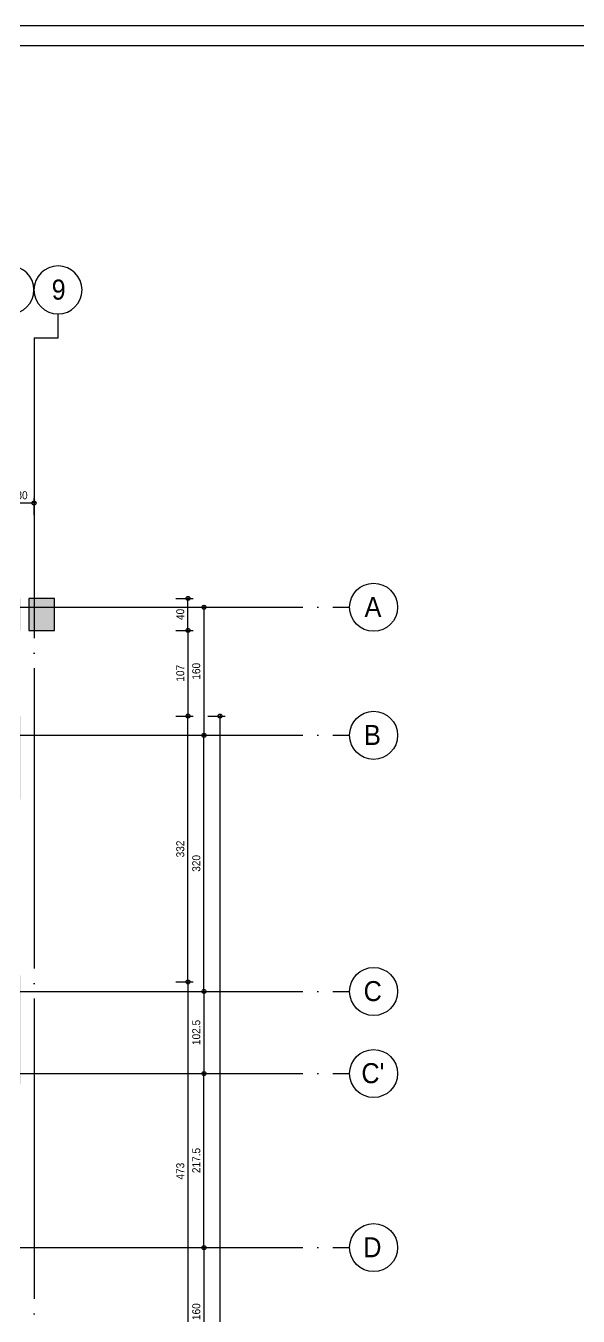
# Model space of a CAD drawing. Extents: x 460786 to 545292, y 30998 to 41694.
# Drawn here: x 468129 to 468819, y 40082 to 41694 of the extents above; entities that cross this region are included whole.
import ezdxf
from ezdxf.enums import TextEntityAlignment as Align

# ---------------------------------------------------------------- set-up
doc = ezdxf.new("R2010")
doc.units = 0
doc.header["$LTSCALE"] = 50
doc.header["$MEASUREMENT"] = 0
doc.header["$PDMODE"] = 35
doc.linetypes.add('DASHDOT', pattern=[5.5, 5, -0.25, 0, -0.25])
doc.layers.get('0').update_dxf_attribs({"linetype": 'CONTINUOUS'})
doc.layers.get('Defpoints').update_dxf_attribs({"linetype": 'CONTINUOUS'})
for name, color, linetype in [('A-Aks Balonu', 2, 'CONTINUOUS'), ('A-Aks Dikey', 12, 'DASHDOT'), ('A-Aks Yatay', 12, 'DASHDOT'), ('A-Betonarme', 6, 'CONTINUOUS'), ('A-Lejant', 23, 'CONTINUOUS'), ('A-Olcu DIS Dikey', 8, 'CONTINUOUS'), ('A-Olcu DIS Yatay', 8, 'CONTINUOUS'), ('A-Tarama 1', 9, 'CONTINUOUS')]:
    doc.layers.add(name, color=color, linetype=linetype)
doc.styles.get("Standard").update_dxf_attribs({"font": 'arial.ttf', "width": 0.9})
doc.dimstyles.new('EXIT', dxfattribs={"dimscale": 50, "dimtxt": 0.23, "dimasz": 0.03, "dimexe": 0.125, "dimexo": 0.5, "dimgap": 0.09, "dimtad": 1, "dimzin": 1, "dimdsep": 46, "dimtxsty": 'Standard', "dimblk": 'TICK', "dimcen": 0.2, "dimadec": 0, "dimazin": 0, "dimtfac": 1, "dimtix": 1, "dimtofl": 0, "dimtmove": 2, "dimatfit": 3, "dimldrblk": 'TICK', "dimfxl": 1, "dimtolj": 1, "dimtzin": 1, "dimarcsym": 0})

# ---------------------------------------------------------------- blocks, each defined once
blk = doc.blocks.new('aks')
blk.add_circle((-0.8, 38.6), 60)
at = {"width": 0.9}
blk.add_attdef('AKSNO', text='', height=50, dxfattribs=at).set_placement((-0.8, 38.6), align=Align.MIDDLE_CENTER)
blk = doc.blocks.new('TICK', base_point=(53.7, 38.1))
blk.add_line((55.4, 38.1), (52, 38.1))
blk.add_circle((53.7, 38.1), 1.67)
blk = doc.blocks.new('*D129')
at = {"layer": 'A-Olcu DIS Yatay', "color": 0, "lineweight": -2, "transparency": 16777216}
for p, q in [((468109.7, 41082.7), (468109.7, 41103.9)), ((468111.2, 41097.7), (468138.2, 41097.7)), ((468139.7, 41082.7), (468139.7, 41103.9))]:
    blk.add_line(p, q, dxfattribs=at)
at = {"layer": 'Defpoints', "color": 0, "transparency": 16777216}
for p in [(468139.7, 41097.7), (468109.7, 41057.7), (468139.7, 41057.7)]:
    blk.add_point(p, dxfattribs=at)
at = {"layer": 'A-Olcu DIS Yatay', "color": 0, "lineweight": -2, "transparency": 16777216, "xscale": 1.5, "yscale": 1.5, "zscale": 1.5, "rotation": 180}
blk.add_blockref('TICK', (468109.7, 41097.7), dxfattribs=at)
at = {"layer": 'A-Olcu DIS Yatay', "color": 0, "lineweight": -2, "transparency": 16777216, "xscale": 1.5, "yscale": 1.5, "zscale": 1.5}
blk.add_blockref('TICK', (468139.7, 41097.7), dxfattribs=at)
at = {"layer": 'A-Olcu DIS Yatay', "color": 0, "transparency": 16777216, "insert": (468124.7, 41107.3), "char_height": 10, "attachment_point": 5}
blk.add_mtext('\\A1;30', dxfattribs=at)
blk = doc.blocks.new('*D195')
at = {"layer": 'A-Olcu DIS Dikey', "color": 0, "lineweight": -2, "transparency": 16777216}
for p, q in [((468337, 40167.5), (468358.3, 40167.5)), ((468352, 40166), (468352, 40009)), ((468337, 40007.5), (468358.3, 40007.5))]:
    blk.add_line(p, q, dxfattribs=at)
at = {"layer": 'Defpoints', "color": 0, "transparency": 16777216}
for p in [(468312, 40167.5), (468312, 40007.5), (468352, 40007.5)]:
    blk.add_point(p, dxfattribs=at)
at = {"layer": 'A-Olcu DIS Dikey', "color": 0, "lineweight": -2, "transparency": 16777216, "xscale": 1.5, "yscale": 1.5, "zscale": 1.5}
for p, rotation in [((468352, 40167.5), 90), ((468352, 40007.5), 270)]:
    blk.add_blockref('TICK', p, dxfattribs=dict(at, rotation=rotation))
at = {"layer": 'A-Olcu DIS Dikey', "color": 0, "transparency": 16777216, "insert": (468342.4, 40087.5), "char_height": 10, "attachment_point": 5, "rotation": 90}
blk.add_mtext('\\A1;160', dxfattribs=at)
blk = doc.blocks.new('*D196')
at = {"layer": 'A-Olcu DIS Dikey', "color": 0, "lineweight": -2, "transparency": 16777216}
for p, q in [((468337, 40385), (468358.3, 40385)), ((468352, 40169), (468352, 40383.5)), ((468337, 40167.5), (468358.3, 40167.5))]:
    blk.add_line(p, q, dxfattribs=at)
at = {"layer": 'Defpoints', "color": 0, "transparency": 16777216}
for p in [(468312, 40385), (468352, 40385), (468312, 40167.5)]:
    blk.add_point(p, dxfattribs=at)
at = {"layer": 'A-Olcu DIS Dikey', "color": 0, "lineweight": -2, "transparency": 16777216, "xscale": 1.5, "yscale": 1.5, "zscale": 1.5}
for p, rotation in [((468352, 40385), 90), ((468352, 40167.5), 270)]:
    blk.add_blockref('TICK', p, dxfattribs=dict(at, rotation=rotation))
at = {"layer": 'A-Olcu DIS Dikey', "color": 0, "transparency": 16777216, "insert": (468342.4, 40276.3), "char_height": 10, "attachment_point": 5, "rotation": 90}
blk.add_mtext('\\A1;217.5', dxfattribs=at)
blk = doc.blocks.new('*D197')
at = {"layer": 'A-Olcu DIS Dikey', "color": 0, "lineweight": -2, "transparency": 16777216}
for p, q in [((468337, 40487.5), (468358.3, 40487.5)), ((468352, 40486), (468352, 40386.5)), ((468337, 40385), (468358.3, 40385))]:
    blk.add_line(p, q, dxfattribs=at)
at = {"layer": 'Defpoints', "color": 0, "transparency": 16777216}
for p in [(468312, 40487.5), (468312, 40385), (468352, 40385)]:
    blk.add_point(p, dxfattribs=at)
at = {"layer": 'A-Olcu DIS Dikey', "color": 0, "lineweight": -2, "transparency": 16777216, "xscale": 1.5, "yscale": 1.5, "zscale": 1.5}
for p, rotation in [((468352, 40487.5), 90), ((468352, 40385), 270)]:
    blk.add_blockref('TICK', p, dxfattribs=dict(at, rotation=rotation))
at = {"layer": 'A-Olcu DIS Dikey', "color": 0, "transparency": 16777216, "insert": (468342.4, 40436.3), "char_height": 10, "attachment_point": 5, "rotation": 90}
blk.add_mtext('\\A1;102.5', dxfattribs=at)
blk = doc.blocks.new('*D198')
at = {"layer": 'A-Olcu DIS Dikey', "color": 0, "lineweight": -2, "transparency": 16777216}
for p, q in [((468357, 40831.5), (468378.3, 40831.5)), ((468372, 38224), (468372, 40830)), ((468357, 38222.5), (468378.3, 38222.5))]:
    blk.add_line(p, q, dxfattribs=at)
at = {"layer": 'Defpoints', "color": 0, "transparency": 16777216}
for p in [(468332, 40831.5), (468372, 40831.5), (468332, 38222.5)]:
    blk.add_point(p, dxfattribs=at)
at = {"layer": 'A-Olcu DIS Dikey', "color": 0, "lineweight": -2, "transparency": 16777216, "xscale": 1.5, "yscale": 1.5, "zscale": 1.5}
for p, rotation in [((468372, 40831.5), 90), ((468372, 38222.5), 270)]:
    blk.add_blockref('TICK', p, dxfattribs=dict(at, rotation=rotation))
at = {"layer": 'A-Olcu DIS Dikey', "color": 0, "transparency": 16777216, "insert": (468362.4, 39527), "char_height": 10, "attachment_point": 5, "rotation": 90}
blk.add_mtext('\\A1;{\\fArial TUR|b0|i0|c162|p34;2610}', dxfattribs=at)
blk = doc.blocks.new('*D199')
at = {"layer": 'A-Olcu DIS Dikey', "color": 0, "lineweight": -2, "transparency": 16777216}
for p, q in [((468337, 40807.5), (468358.3, 40807.5)), ((468352, 40489), (468352, 40806)), ((468337, 40487.5), (468358.3, 40487.5))]:
    blk.add_line(p, q, dxfattribs=at)
at = {"layer": 'Defpoints', "color": 0, "transparency": 16777216}
for p in [(468312, 40807.5), (468352, 40807.5), (468312, 40487.5)]:
    blk.add_point(p, dxfattribs=at)
at = {"layer": 'A-Olcu DIS Dikey', "color": 0, "lineweight": -2, "transparency": 16777216, "xscale": 1.5, "yscale": 1.5, "zscale": 1.5}
for p, rotation in [((468352, 40807.5), 90), ((468352, 40487.5), 270)]:
    blk.add_blockref('TICK', p, dxfattribs=dict(at, rotation=rotation))
at = {"layer": 'A-Olcu DIS Dikey', "color": 0, "transparency": 16777216, "insert": (468342.4, 40647.5), "char_height": 10, "attachment_point": 5, "rotation": 90}
blk.add_mtext('\\A1;320', dxfattribs=at)
blk = doc.blocks.new('*D200')
at = {"layer": 'A-Olcu DIS Dikey', "color": 0, "lineweight": -2, "transparency": 16777216}
for p, q in [((468337, 40967.5), (468358.3, 40967.5)), ((468352, 40966), (468352, 40809)), ((468337, 40807.5), (468358.3, 40807.5))]:
    blk.add_line(p, q, dxfattribs=at)
at = {"layer": 'Defpoints', "color": 0, "transparency": 16777216}
for p in [(468312, 40967.5), (468312, 40807.5), (468352, 40807.5)]:
    blk.add_point(p, dxfattribs=at)
at = {"layer": 'A-Olcu DIS Dikey', "color": 0, "lineweight": -2, "transparency": 16777216, "xscale": 1.5, "yscale": 1.5, "zscale": 1.5}
for p, rotation in [((468352, 40967.5), 90), ((468352, 40807.5), 270)]:
    blk.add_blockref('TICK', p, dxfattribs=dict(at, rotation=rotation))
at = {"layer": 'A-Olcu DIS Dikey', "color": 0, "transparency": 16777216, "insert": (468342.4, 40887.5), "char_height": 10, "attachment_point": 5, "rotation": 90}
blk.add_mtext('\\A1;160', dxfattribs=at)
blk = doc.blocks.new('*D201')
at = {"layer": 'A-Olcu DIS Dikey', "color": 0, "lineweight": -2, "transparency": 16777216}
for p, q in [((468317, 40831.5), (468338.3, 40831.5)), ((468332, 40501), (468332, 40830)), ((468317, 40499.5), (468338.3, 40499.5))]:
    blk.add_line(p, q, dxfattribs=at)
at = {"layer": 'Defpoints', "color": 0, "transparency": 16777216}
for p in [(468292, 40831.5), (468332, 40831.5), (468292, 40499.5)]:
    blk.add_point(p, dxfattribs=at)
at = {"layer": 'A-Olcu DIS Dikey', "color": 0, "lineweight": -2, "transparency": 16777216, "xscale": 1.5, "yscale": 1.5, "zscale": 1.5}
for p, rotation in [((468332, 40831.5), 90), ((468332, 40499.5), 270)]:
    blk.add_blockref('TICK', p, dxfattribs=dict(at, rotation=rotation))
at = {"layer": 'A-Olcu DIS Dikey', "color": 0, "transparency": 16777216, "insert": (468322.4, 40665.5), "char_height": 10, "attachment_point": 5, "rotation": 90}
blk.add_mtext('\\A1;332', dxfattribs=at)
blk = doc.blocks.new('*D204')
at = {"layer": 'A-Olcu DIS Dikey', "color": 0, "lineweight": -2, "transparency": 16777216}
for p, q in [((468317, 40499.5), (468338.3, 40499.5)), ((468332, 40498), (468332, 40028)), ((468317, 40026.5), (468338.3, 40026.5))]:
    blk.add_line(p, q, dxfattribs=at)
at = {"layer": 'Defpoints', "color": 0, "transparency": 16777216}
for p in [(468292, 40499.5), (468292, 40026.5), (468332, 40026.5)]:
    blk.add_point(p, dxfattribs=at)
at = {"layer": 'A-Olcu DIS Dikey', "color": 0, "lineweight": -2, "transparency": 16777216, "xscale": 1.5, "yscale": 1.5, "zscale": 1.5}
for p, rotation in [((468332, 40499.5), 90), ((468332, 40026.5), 270)]:
    blk.add_blockref('TICK', p, dxfattribs=dict(at, rotation=rotation))
at = {"layer": 'A-Olcu DIS Dikey', "color": 0, "transparency": 16777216, "insert": (468322.4, 40263), "char_height": 10, "attachment_point": 5, "rotation": 90}
blk.add_mtext('\\A1;473', dxfattribs=at)
blk = doc.blocks.new('*D213')
at = {"layer": 'A-Olcu DIS Dikey', "color": 0, "lineweight": -2, "transparency": 16777216}
for p, q in [((468317, 40938.5), (468338.3, 40938.5)), ((468332, 40937), (468332, 40833)), ((468317, 40831.5), (468338.3, 40831.5))]:
    blk.add_line(p, q, dxfattribs=at)
at = {"layer": 'Defpoints', "color": 0, "transparency": 16777216}
for p in [(468292, 40938.5), (468292, 40831.5), (468332, 40831.5)]:
    blk.add_point(p, dxfattribs=at)
at = {"layer": 'A-Olcu DIS Dikey', "color": 0, "lineweight": -2, "transparency": 16777216, "xscale": 1.5, "yscale": 1.5, "zscale": 1.5}
for p, rotation in [((468332, 40938.5), 90), ((468332, 40831.5), 270)]:
    blk.add_blockref('TICK', p, dxfattribs=dict(at, rotation=rotation))
at = {"layer": 'A-Olcu DIS Dikey', "color": 0, "transparency": 16777216, "insert": (468322.4, 40885), "char_height": 10, "attachment_point": 5, "rotation": 90}
blk.add_mtext('\\A1;107', dxfattribs=at)
blk = doc.blocks.new('*D214')
at = {"layer": 'A-Olcu DIS Dikey', "color": 0, "lineweight": -2, "transparency": 16777216}
for p, q in [((468317, 40978.5), (468338.3, 40978.5)), ((468332, 40940), (468332, 40977)), ((468317, 40938.5), (468338.3, 40938.5))]:
    blk.add_line(p, q, dxfattribs=at)
at = {"layer": 'Defpoints', "color": 0, "transparency": 16777216}
for p in [(468292, 40978.5), (468332, 40978.5), (468292, 40938.5)]:
    blk.add_point(p, dxfattribs=at)
at = {"layer": 'A-Olcu DIS Dikey', "color": 0, "lineweight": -2, "transparency": 16777216, "xscale": 1.5, "yscale": 1.5, "zscale": 1.5}
for p, rotation in [((468332, 40978.5), 90), ((468332, 40938.5), 270)]:
    blk.add_blockref('TICK', p, dxfattribs=dict(at, rotation=rotation))
at = {"layer": 'A-Olcu DIS Dikey', "color": 0, "transparency": 16777216, "insert": (468322.4, 40958.5), "char_height": 10, "attachment_point": 5, "rotation": 90}
blk.add_mtext('\\A1;40', dxfattribs=at)

msp = doc.modelspace()

# ---------------------------------------------------------------- hatches: boundary and pattern name
at = {"layer": 'A-Tarama 1'}
h = msp.add_hatch(dxfattribs=at)
h.set_pattern_fill('ANSI33', color=256, scale=30, angle=180, style=0)
h.set_pattern_definition([(225, (696.577, 0), (5.30330086, -5.30330086), []), (225, (691.274, 6e-16), (5.30330086, -5.30330086), [3.75, -1.875])])
h.paths.add_polyline_path([(465995.17, 40179.5), (465920.17, 40179.5), (465920.17, 40154.5), (465995.17, 40154.5)])
h.paths.add_polyline_path([(465945.17, 40474.5), (466070.17, 40474.5), (466070.17, 40499.5), (465920.17, 40499.5), (465920.17, 40392.5), (465945.17, 40392.5)])
h.paths.add_polyline_path([(466430.17, 40499.5), (466333.17, 40499.5), (466333.17, 40474.5), (466430.17, 40474.5)])
h.paths.add_polyline_path([(466685.17, 40499.5), (466660.17, 40499.5), (466660.17, 40371.5), (466685.17, 40371.5)])
h.paths.add_polyline_path([(466430.17, 39860), (466333.17, 39860), (466333.17, 39835), (466430.17, 39835)])
h.paths.add_polyline_path([(466070.17, 39860), (465970.17, 39860), (465970.17, 39835), (466070.17, 39835)])
h.paths.add_polyline_path([(466070.17, 39220), (465970.17, 39220), (465970.17, 39195), (466070.17, 39195)])
h.paths.add_polyline_path([(466430.17, 39220), (466333.17, 39220), (466333.17, 39195), (466430.17, 39195)])
h.paths.add_polyline_path([(465995.17, 38899.5), (465920.17, 38899.5), (465920.17, 38874.5), (465945.17, 38874.5), (465995.17, 38874.5)])
h.paths.add_polyline_path([(466070.17, 38579.5), (465945.17, 38579.5), (465945.17, 38654.5), (465920.17, 38654.5), (465920.17, 38554.5), (466070.17, 38554.5)])
h.paths.add_polyline_path([(466523.17, 38579.5), (466333.17, 38579.5), (466333.17, 38554.5), (466523.17, 38554.5)])
h.paths.add_polyline_path([(466843.17, 38099.5), (466498.17, 38099.5), (466498.17, 38074.5), (466843.17, 38074.5)])
h.paths.add_polyline_path([(466523.17, 38322.5), (466498.17, 38322.5), (466498.17, 38222.5), (466523.17, 38222.5)])
h.paths.add_polyline_path([(466925.17, 38247.5), (466843.17, 38247.5), (466843.17, 38322.5), (466818.17, 38322.5), (466818.17, 38222.5), (466925.17, 38222.5)])
h.paths.add_polyline_path([(466843.17, 38682.5), (466818.17, 38682.5), (466818.17, 38554.5), (466843.17, 38554.5)])
h.paths.add_polyline_path([(467170.17, 38114.5), (467130.17, 38114.5), (467130.17, 38074.5), (467170.17, 38074.5)])
h.paths.add_polyline_path([(467490.17, 38114.5), (467450.17, 38114.5), (467450.17, 38074.5), (467490.17, 38074.5)])
h.paths.add_polyline_path([(467482.17, 38322.5), (467457.17, 38322.5), (467457.17, 38222.5), (467482.17, 38222.5)])
h.paths.add_polyline_path([(467482.17, 38682.5), (467457.17, 38682.5), (467457.17, 38554.5), (467482.17, 38554.5)])
h.paths.add_polyline_path([(468123.17, 38682.5), (468098.17, 38682.5), (468098.17, 38554.5), (468123.17, 38554.5)])
h.paths.add_polyline_path([(468123.17, 38322.5), (468098.17, 38322.5), (468098.17, 38222.5), (468123.17, 38222.5)])
h.paths.add_polyline_path([(468123.17, 38114.5), (468090.17, 38114.5), (468090.17, 38074.5), (468123.17, 38074.5)])
h.paths.add_polyline_path([(467810.17, 38114.5), (467770.17, 38114.5), (467770.17, 38074.5), (467810.17, 38074.5)])
h.paths.add_polyline_path([(468166.17, 38746.5), (468133.17, 38746.5), (468133.17, 38706.5), (468166.17, 38706.5)])
h.paths.add_polyline_path([(468166.17, 39066.5), (468133.17, 39066.5), (468133.17, 39026.5), (468166.17, 39026.5)])
h.paths.add_polyline_path([(468123.17, 39066.5), (468098.17, 39066.5), (467933.17, 39066.5), (467933.17, 39041.5), (468083.17, 39041.5), (468083.17, 39026.5), (468123.17, 39026.5)])
h.paths.add_polyline_path([(467163.17, 39066.5), (466818.17, 39066.5), (466818.17, 39041.5), (467163.17, 39041.5)])
h.paths.add_polyline_path([(467491.17, 39081.5), (467451.17, 39081.5), (467451.17, 39041.5), (467491.17, 39041.5)])
h.paths.add_polyline_path([(467491.17, 39406.5), (467451.17, 39406.5), (467451.17, 39366.5), (467491.17, 39366.5)])
h.paths.add_polyline_path([(467178.17, 39406.5), (467138.17, 39406.5), (467138.17, 39366.5), (467178.17, 39366.5)])
h.paths.add_polyline_path([(466843.17, 39406.5), (466803.17, 39406.5), (466803.17, 39366.5), (466843.17, 39366.5)])
h.paths.add_polyline_path([(466843.17, 39686.5), (466803.17, 39686.5), (466803.17, 39646.5), (466843.17, 39646.5)])
h.paths.add_polyline_path([(466843.17, 39862.5), (466843.17, 40011.5), (466818.17, 40011.5), (466818.17, 39832.5), (466843.17, 39832.5)])
h.paths.add_polyline_path([(467163.17, 40011.5), (467138.17, 40011.5), (467138.17, 39832.5), (467163.17, 39832.5)])
h.paths.add_polyline_path([(467178.17, 39686.5), (467138.17, 39686.5), (467138.17, 39646.5), (467178.17, 39646.5)])
h.paths.add_polyline_path([(467491.17, 39686.5), (467451.17, 39686.5), (467451.17, 39646.5), (467491.17, 39646.5)])
h.paths.add_polyline_path([(467491.17, 40011.5), (467451.17, 40011.5), (467451.17, 39971.5), (467491.17, 39971.5)])
h.paths.add_polyline_path([(468123.17, 40026.5), (468083.17, 40026.5), (468083.17, 40011.5), (467933.17, 40011.5), (467933.17, 39986.5), (468123.17, 39986.5)])
h.paths.add_polyline_path([(468123.17, 39706.5), (468083.17, 39706.5), (468083.17, 39666.5), (468123.17, 39666.5)])
h.paths.add_polyline_path([(468166.17, 39706.5), (468133.17, 39706.5), (468133.17, 39666.5), (468166.17, 39666.5)])
h.paths.add_polyline_path([(468166.17, 40026.5), (468133.17, 40026.5), (468133.17, 39986.5), (468166.17, 39986.5)])
h.paths.add_polyline_path([(468123.17, 39386.5), (468083.17, 39386.5), (468083.17, 39346.5), (468123.17, 39346.5)])
h.paths.add_polyline_path([(468123.17, 40507.5), (468098.17, 40507.5), (468098.17, 40371.5), (468123.17, 40371.5)])
h.paths.add_polyline_path([(468123.17, 40831.5), (468015.17, 40831.5), (468015.17, 40806.5), (468098.17, 40806.5), (468098.17, 40727.5), (468123.17, 40727.5)])
h.paths.add_polyline_path([(468123.17, 40978.5), (468091.17, 40978.5), (468091.17, 40938.5), (468123.17, 40938.5)])
h.paths.add_polyline_path([(468165.17, 40978.5), (468133.17, 40978.5), (468133.17, 40938.5), (468165.17, 40938.5)])
h.paths.add_polyline_path([(467811.17, 40978.5), (467771.17, 40978.5), (467771.17, 40938.5), (467811.17, 40938.5)])
h.paths.add_polyline_path([(467491.17, 40978.5), (467451.17, 40978.5), (467451.17, 40938.5), (467491.17, 40938.5)])
h.paths.add_polyline_path([(467483.17, 40831.5), (467458.17, 40831.5), (467458.17, 40727.5), (467483.17, 40727.5)])
h.paths.add_polyline_path([(467483.17, 40495.5), (467458.17, 40495.5), (467458.17, 40384.5), (467458.17, 40371.5), (467483.17, 40371.5)])
h.paths.add_polyline_path([(466843.17, 40507.5), (466818.17, 40507.5), (466818.17, 40371.5), (466843.17, 40371.5)])
h.paths.add_polyline_path([(466926.17, 40831.5), (466818.17, 40831.5), (466818.17, 40727.5), (466843.17, 40727.5), (466843.17, 40806.5), (466926.17, 40806.5)])
h.paths.add_polyline_path([(466851.17, 40978.5), (466818.17, 40978.5), (466818.17, 40938.5), (466851.17, 40938.5)])
h.paths.add_polyline_path([(467171.17, 40978.5), (467131.17, 40978.5), (467131.17, 40938.5), (467171.17, 40938.5)])

# ---------------------------------------------------------------- linework, layer by layer
at = {"layer": 'A-Aks Dikey', "ltscale": 1.5}
for p, q in [((468169.67, 41303.83), (468169.67, 41333.83)), ((468139.67, 41303.83), (468139.67, 37697.36)), ((468139.67, 41303.83), (468169.67, 41303.83))]:
    msp.add_line(p, q, dxfattribs=at)
at = {"layer": 'A-Aks Yatay', "ltscale": 1.5}
for p, q in [((465624.75, 40967.5), (468533.89, 40967.5)), ((465624.75, 40807.5), (468533.89, 40807.5)), ((465624.75, 40487.5), (468533.89, 40487.5)), ((465624.75, 40385), (468533.89, 40385)), ((465624.75, 40167.5), (468533.89, 40167.5))]:
    msp.add_line(p, q, dxfattribs=at)
at = {"layer": 'A-Betonarme'}
msp.add_lwpolyline([(468165.17, 40978.5), (468133.17, 40978.5), (468133.17, 40938.5), (468165.17, 40938.5)], close=True, dxfattribs=at)
at = {"layer": 'A-Lejant'}
msp.add_lwpolyline([(460786.15, 41693.81), (460786.15, 37193.81), (545291.84, 37193.81), (545291.84, 41693.81), (460786.15, 41693.81)], dxfattribs=at)
msp.add_lwpolyline([(460811.15, 41668.81), (460811.15, 37218.81), (545266.84, 37218.81), (545266.84, 41668.81)], close=True, dxfattribs=at)

# ---------------------------------------------------------------- block references
at = {"layer": 'A-Aks Balonu'}
ref = msp.add_blockref('aks', (468109.25, 41344.51), dxfattribs=dict(at, xscale=-0.5, yscale=0.5, zscale=0.5))
ref.add_attrib('AKSNO', '8', dxfattribs={"layer": '0', "height": 25, "width": 0.9}).set_placement((468110.47, 41364.26), align=Align.MIDDLE_CENTER)
ref = msp.add_blockref('aks', (468169.25, 41344.51), dxfattribs=dict(at, xscale=-0.5, yscale=0.5, zscale=0.5))
ref.add_attrib('AKSNO', '9', dxfattribs={"layer": '0', "height": 25, "width": 0.9}).set_placement((468170.47, 41364.26), align=Align.MIDDLE_CENTER)
ref = msp.add_blockref('aks', (468564.3, 40948.18), dxfattribs=dict(at, xscale=0.5, yscale=0.5, zscale=0.5))
ref.add_attrib('AKSNO', 'A', dxfattribs={"layer": '0', "height": 25, "width": 0.9}).set_placement((468563.09, 40967.93), align=Align.MIDDLE_CENTER)
ref = msp.add_blockref('aks', (468564.3, 40788.18), dxfattribs=dict(at, xscale=0.5, yscale=0.5, zscale=0.5))
ref.add_attrib('AKSNO', 'B', dxfattribs={"layer": '0', "height": 25, "width": 0.9}).set_placement((468562.46, 40807.93), align=Align.MIDDLE_CENTER)
ref = msp.add_blockref('aks', (468564.3, 40468.18), dxfattribs=dict(at, xscale=0.5, yscale=0.5, zscale=0.5))
ref.add_attrib('AKSNO', 'C', dxfattribs={"layer": '0', "height": 25, "width": 0.9}).set_placement((468562.76, 40487.93), align=Align.MIDDLE_CENTER)
ref = msp.add_blockref('aks', (468564.3, 40365.68), dxfattribs=dict(at, xscale=0.5, yscale=0.5, zscale=0.5))
ref.add_attrib('AKSNO', "C'", dxfattribs={"layer": '0', "height": 25, "width": 0.9}).set_placement((468562.99, 40385.43), align=Align.MIDDLE_CENTER)
ref = msp.add_blockref('aks', (468564.3, 40148.18), dxfattribs=dict(at, xscale=0.5, yscale=0.5, zscale=0.5))
ref.add_attrib('AKSNO', 'D', dxfattribs={"layer": '0', "height": 25, "width": 0.9}).set_placement((468562.33, 40167.93), align=Align.MIDDLE_CENTER)

# ---------------------------------------------------------------- dimensions: what is measured, and where the dimension line sits
at = {"layer": 'A-Olcu DIS Dikey'}
for p1, p2, distance, picture, middle in [((468292.03, 40938.5), (468292.03, 40978.5), -40, '*D214', (468322.43, 40958.5)), ((468312.03, 40967.5), (468312.03, 40807.5), 40, '*D200', (468342.43, 40887.5)), ((468292.03, 40938.5), (468292.03, 40831.5), 40, '*D213', (468322.43, 40885)), ((468292.03, 40499.5), (468292.03, 40831.5), -40, '*D201', (468322.42, 40665.5)), ((468312.03, 40487.5), (468312.03, 40807.5), -40, '*D199', (468342.42, 40647.5)), ((468292.03, 40499.5), (468292.03, 40026.5), 40, '*D204', (468322.42, 40263)), ((468312.03, 40487.5), (468312.03, 40385), 40, '*D197', (468342.43, 40436.25)), ((468312.03, 40167.5), (468312.03, 40385), -40, '*D196', (468342.43, 40276.25)), ((468312.03, 40167.5), (468312.03, 40007.5), 40, '*D195', (468342.43, 40087.5))]:
    dim = msp.add_aligned_dim(p1=p1, p2=p2, distance=distance, dimstyle='EXIT', override={"dimtxt": 0.2, "dimdec": 1, "dimzin": 9, "dimtdec": 1}, dxfattribs=at)
    dim.commit()
    dim.dimension.update_dxf_attribs({"geometry": picture, "text_midpoint": middle})
dim = msp.add_aligned_dim(p1=(468332.03, 38222.5), p2=(468332.03, 40831.5), distance=-40, text='{\\fArial TUR|b0|i0|c162|p34;2610}', dimstyle='EXIT', override={"dimtxt": 0.2, "dimdec": 1, "dimzin": 9, "dimtdec": 1}, dxfattribs=at)
dim.commit()
dim.dimension.update_dxf_attribs({"geometry": '*D198', "text_midpoint": (468362.43, 39527)})
at = {"layer": 'A-Olcu DIS Yatay'}
dim = msp.add_aligned_dim(p1=(468109.67, 41057.68), p2=(468139.67, 41057.68), distance=40, dimstyle='EXIT', override={"dimtxt": 0.2, "dimdec": 1, "dimzin": 9, "dimtdec": 1}, dxfattribs=at)
dim.commit()
dim.dimension.update_dxf_attribs({"geometry": '*D129', "text_midpoint": (468124.67, 41107.29)})

doc.saveas('drawing.dxf')
